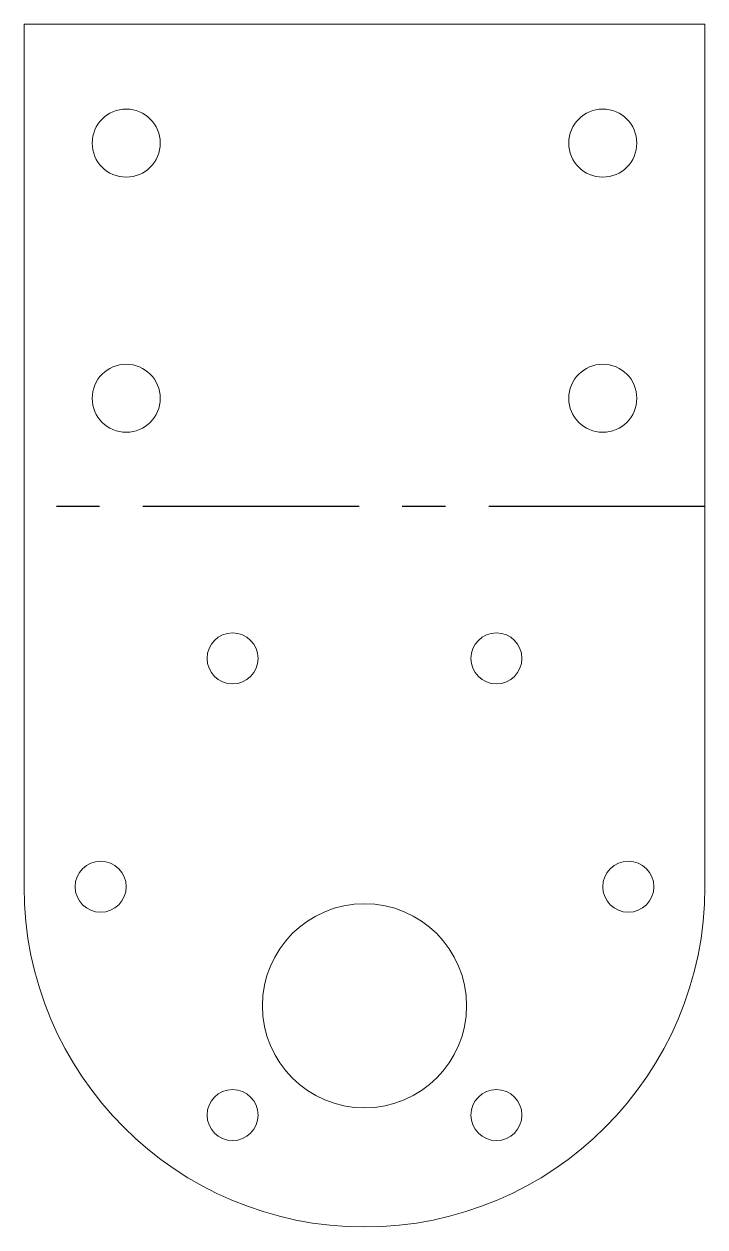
# Model space of a CAD drawing. Header units: millimetres. Extents: x -20 to 20, y -20 to 50.7.
import ezdxf

# ---------------------------------------------------------------- set-up
doc = ezdxf.new("R2010")
doc.units = ezdxf.units.MM
doc.linetypes.add('CENTERX2', pattern=[20.32, 12.7, -2.54, 2.54, -2.54])

msp = doc.modelspace()

# ---------------------------------------------------------------- linework, layer by layer
at = {"color": 7, "linetype": 'Continuous', "lineweight": 15}
for p, q in [((-20, 50.712), (20, 50.712)), ((-20, 0), (-20, 50.712)), ((20, 50.712), (20, 0))]:
    msp.add_line(p, q, dxfattribs=at)
at = {"color": 7, "linetype": 'CENTERX2'}
msp.add_line((20, 22.356), (-20, 22.356), dxfattribs=at)
at = {"color": 7, "linetype": 'Continuous', "lineweight": 15}
for centre, radius in [((-14, 43.712), 2), ((14, 43.712), 2), ((-14, 28.712), 2), ((14, 28.712), 2), ((-7.75, 13.423), 1.5), ((7.75, 13.423), 1.5), ((-15.5, 0), 1.5), ((15.5, 0), 1.5), ((0, -7), 6), ((-7.75, -13.423), 1.5), ((7.75, -13.423), 1.5)]:
    msp.add_circle(centre, radius, dxfattribs=at)
msp.add_arc((0, 0), 20, 180, 0, dxfattribs=at)

doc.saveas('drawing.dxf')
